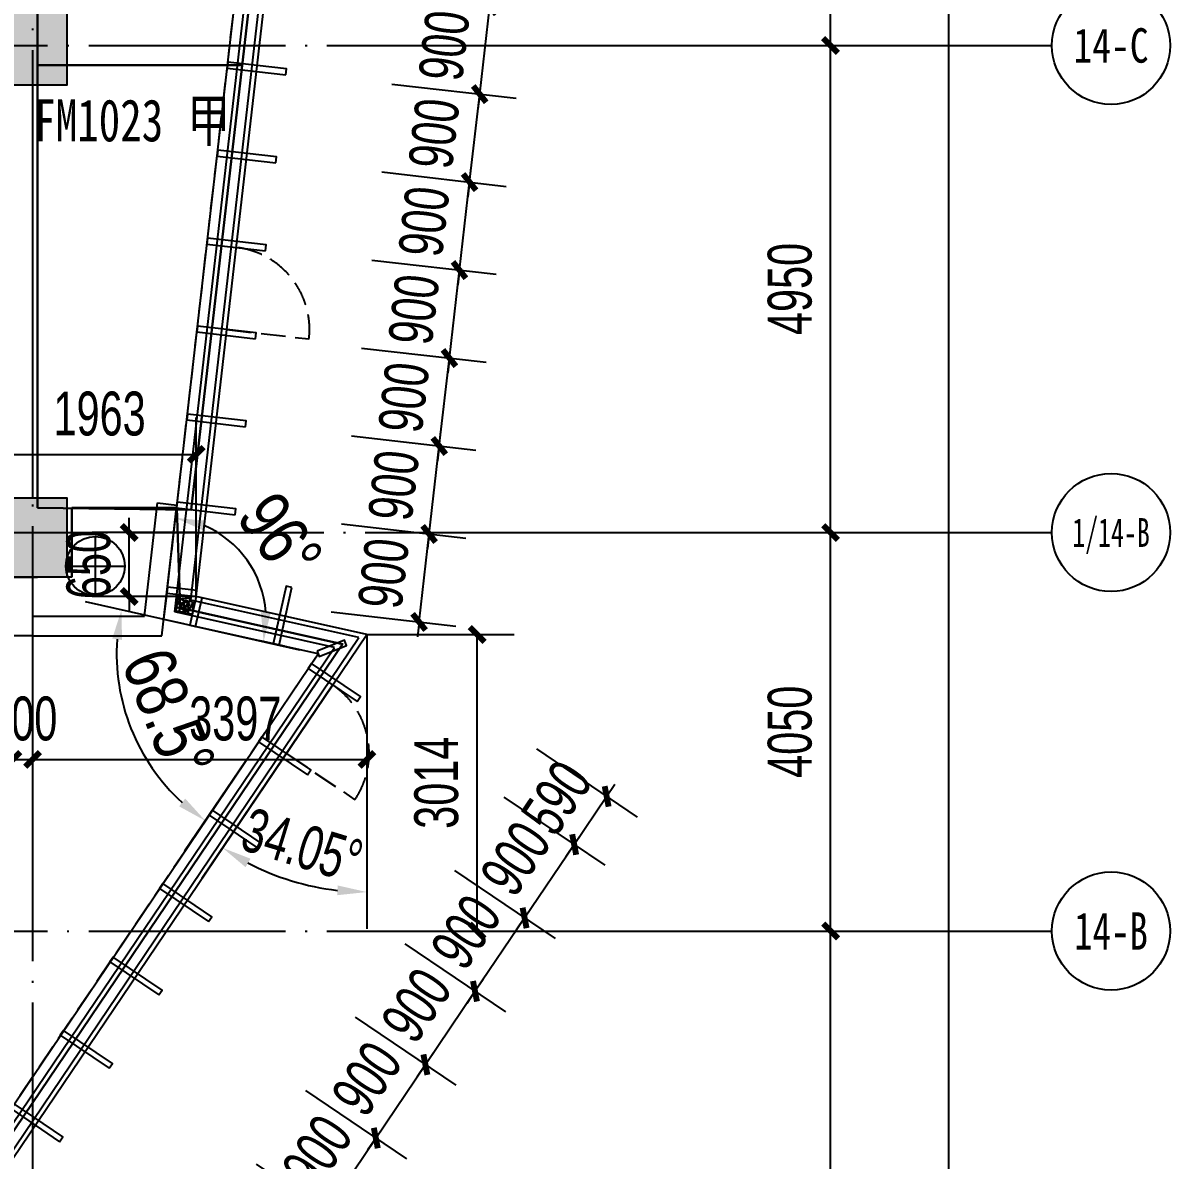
# Model space of a CAD drawing. Extents: x -409435 to 356702, y -107829 to 330904.
# Drawn here: x 115802 to 127460, y 94472 to 106029 of the extents above; entities that cross this region are included whole.
import ezdxf
from ezdxf.enums import TextEntityAlignment as Align
from ezdxf.xclip import XClip

# ---------------------------------------------------------------- set-up
doc = ezdxf.new("R2010")
doc.units = 0
doc.header["$LTSCALE"] = 1000
doc.header["$MEASUREMENT"] = 0
doc.header["$XCLIPFRAME"] = 0
for name, pattern in [('104-14# 核心筒$0$DOTE', [2.42, 2, -0.2, 0.02, -0.2]), ('14#楼幕墙$0$DASH', [0.35, 0.25, -0.1]), ('X-104 14#平面$0$$0$DASH', [0.35, 0.25, -0.1])]:
    doc.linetypes.add(name, pattern=pattern)
for name, color, linetype in [('01-标注_尺寸', 124, 'Continuous'), ('104-14# 核心筒$0$01-标注_轴线坐标', 132, 'Continuous'), ('104-14# 核心筒$0$A_AXIS-轴线', 36, '104-14# 核心筒$0$DOTE'), ('104-14# 核心筒$0$A_STR-砌块墙', 121, 'Continuous'), ('104-14# 核心筒$0$A_STR-砼柱', 51, 'Continuous'), ('104-14# 核心筒$0$AXIS_TEXT', 7, 'Continuous'), ('14#楼幕墙$0$A-C_玻璃幕墙', 140, 'Continuous'), ('14#楼幕墙$0$A-C_窗', 140, 'Continuous'), ('AXIS_TEXT', 7, 'Continuous'), ('PUB_HATCH', 8, 'Continuous'), ('X-104 14#平面$0$01-标注_尺寸', 124, 'Continuous'), ('X-104 14#平面$0$A-C_玻璃幕墙', 140, 'Continuous'), ('X-104 14#平面$0$A-TECH_结构', 21, 'Continuous'), ('X-104 14#平面$0$A_STR-砌块墙', 121, 'Continuous'), ('X-104 14#平面$0$DOOR_FIRE_TEXT', 7, 'Continuous')]:
    doc.layers.add(name, color=color, linetype=linetype)
doc.layers.add('X-104 14#平面$0$000套内', color=226, linetype='Continuous', lineweight=30, plot=False)
doc.styles.add('104-14# 核心筒$0$_TCH_AXIS', font='STXIHEI_0.TTF', dxfattribs={"width": 0.8})
doc.styles.add('104-14# 核心筒$0$_TCH_DIM_T3', font='ros.shx', dxfattribs={"width": 0.705882, "bigfont": 'jd.shx'})
doc.styles.add('_TCH_DIM_T3', font='ros.shx', dxfattribs={"width": 0.705882, "bigfont": 'jd.shx'})
doc.styles.add('COMPLEX', font='COMPLEX')
doc.styles.add('X-104 14#平面$0$_TCH_DIM_T3', font='ros.shx', dxfattribs={"width": 0.8, "bigfont": 'jd.shx'})
doc.styles.add('X-104 14#平面$0$_TCH_WINDOW', font='STXIHEI_0.TTF', dxfattribs={"width": 0.75, "height": 3.5})
doc.dimstyles.new('104-14# 核心筒$0$_TCH_ARCH&&150', dxfattribs={"dimtxt": 446.25, "dimasz": 150, "dimexe": 375, "dimexo": 450, "dimgap": 189.375, "dimtad": 1, "dimdec": 0, "dimzin": 0, "dimdsep": 46, "dimtxsty": '104-14# 核心筒$0$_TCH_DIM_T3', "dimblk": '104-14# 核心筒$0$_ArchTick', "dimcen": 0.09, "dimclrt": 7, "dimazin": 2, "dimtfac": 1, "dimtdec": 0, "dimtix": 1, "dimtmove": 2, "dimatfit": 3, "dimfxl": 0, "dimtolj": 1, "dimtzin": 0, "dimarcsym": 0})
doc.dimstyles.new('_TCH_ARCH&&150', dxfattribs={"dimtxt": 446.25, "dimasz": 150, "dimexe": 375, "dimexo": 450, "dimgap": 189.375, "dimtad": 1, "dimdec": 0, "dimzin": 0, "dimdsep": 46, "dimtxsty": '_TCH_DIM_T3', "dimblk": 'ARCHTICK', "dimcen": 0.09, "dimclrt": 7, "dimazin": 2, "dimtfac": 1, "dimtdec": 0, "dimtix": 1, "dimtmove": 2, "dimatfit": 3, "dimfxl": 0, "dimtolj": 1, "dimtzin": 0, "dimarcsym": 0})
doc.dimstyles.new('_TCH_ARROW&&150', dxfattribs={"dimtxt": 446.25, "dimasz": 300, "dimexe": 375, "dimexo": 450, "dimgap": 150, "dimtad": 1, "dimdec": 0, "dimzin": 0, "dimdsep": 46, "dimtxsty": '_TCH_DIM_T3', "dimcen": 0.09, "dimclrt": 7, "dimazin": 2, "dimtfac": 1, "dimtdec": 0, "dimtix": 1, "dimtmove": 2, "dimatfit": 3, "dimfxl": 0, "dimtolj": 1, "dimtzin": 0, "dimarcsym": 0})
doc.dimstyles.new('X-104 14#平面$0$_TCH_ARROW&&150', dxfattribs={"dimtxt": 525, "dimasz": 300, "dimexe": 375, "dimexo": 450, "dimgap": 150, "dimtad": 1, "dimdec": 0, "dimzin": 0, "dimdsep": 46, "dimtxsty": 'X-104 14#平面$0$_TCH_DIM_T3', "dimcen": 0.09, "dimclrt": 7, "dimazin": 2, "dimtfac": 1, "dimtdec": 0, "dimtix": 1, "dimtmove": 2, "dimatfit": 3, "dimfxl": 0, "dimtolj": 1, "dimtzin": 0, "dimarcsym": 0})

# ---------------------------------------------------------------- blocks, each defined once
blk = doc.blocks.new('14#楼幕墙$0$A$C103B1A8E')
blk.add_lwpolyline([(0, 0), (60, 0), (60, 600), (0, 600)], close=True)
blk = doc.blocks.new('14#楼幕墙$0$A$C678332E3')
blk.add_lwpolyline([(0, 0), (60, 0), (60, 300), (0, 300)], close=True)
blk = doc.blocks.new('14#楼幕墙$0$A$C09283E46')
for name, p, rotation in [('14#楼幕墙$0$A$C103B1A8E', (78635, 14194), 80.9518973650202), ('14#楼幕墙$0$A$C103B1A8E', (78494, 13305), 80.9518973650202), ('14#楼幕墙$0$A$C103B1A8E', (78352, 12416), 80.9518973650202), ('14#楼幕墙$0$A$C103B1A8E', (78211, 11528), 80.9518973650202), ('14#楼幕墙$0$A$C103B1A8E', (78069, 10639), 80.9518973650202), ('14#楼幕墙$0$A$C103B1A8E', (77927, 9750), 80.9518973650202), ('14#楼幕墙$0$A$C678332E3', (77494, 8938), 80.95189736021817), ('14#楼幕墙$0$A$C103B1A8E', (78470, 8986), 164.951897365091), ('14#楼幕墙$0$A$C678332E3', (77417, 8648), 344.9518973637133), ('14#楼幕墙$0$A$C678332E3', (78697, 8330), 289.2018973650997), ('14#楼幕墙$0$A$C103B1A8E', (79082, 7800), 53.45189736508175), ('14#楼幕墙$0$A$C103B1A8E', (78546, 7077), 53.45189736508175), ('14#楼幕墙$0$A$C103B1A8E', (78010, 6354), 53.45189736508175), ('14#楼幕墙$0$A$C103B1A8E', (77474, 5631), 53.45189736508175), ('14#楼幕墙$0$A$C103B1A8E', (76938, 4908), 53.45189736508175), ('14#楼幕墙$0$A$C103B1A8E', (76402, 4185), 53.45189736508175), ('14#楼幕墙$0$A$C103B1A8E', (75866, 3462), 53.45189736508175)]:
    blk.add_blockref(name, p, dxfattribs=dict(rotation=rotation))
blk = doc.blocks.new('14#楼幕墙$0$A$C2CD63A88')
at = {"linetype": '14#楼幕墙$0$DASH'}
blk.add_lwpolyline([(0, 670), (0, -170)], dxfattribs=at)
blk.add_arc((0, 670), 840, 270, 0, dxfattribs=at)
blk = doc.blocks.new('14#楼幕墙$0$$LinePat$岩棉板')
at = {"color": 0}
for p, q in [((0, -17), (12, -67)), ((12, -67), (24, -17))]:
    blk.add_line(p, q, dxfattribs=at)
for centre, start, end in [((12, -17), 0, 180), ((0, -67), 270, 0), ((24, -67), 180, 270)]:
    blk.add_arc(centre, 12, start, end, dxfattribs=at)
at = {"layer": 'Defpoints'}
blk.add_point((0, 0.1), dxfattribs=at)
at = {"layer": 'Defpoints', "color": 0}
blk.add_point((24, -84), dxfattribs=at)
blk = doc.blocks.new('14#楼幕墙')
at = {"layer": '14#楼幕墙$0$A-C_玻璃幕墙'}
for p, q in [((117563, 100200), (120742, 127895)), ((117508, 100161), (120687, 127858)), ((117234, 99966), (120415, 127674)), ((117344, 100044), (120524, 127748)), ((119215, 99782), (117508, 100161)), ((119297, 99814), (117563, 100200)), ((118967, 99683), (117344, 100044)), ((118802, 99617), (117234, 99966)), ((109062, 84668), (119297, 99814)), ((108961, 84876), (118967, 99683)), ((109037, 84720), (119215, 99782)), ((108911, 84979), (118802, 99617))]:
    blk.add_line(p, q, dxfattribs=at)
at = {"color": 8, "yscale": 1.782568518697715, "zscale": 1.782568518697715}
for p, xscale, rotation in [((117344, 100044), -1.87584175739491, 167.4518973650963), ((117354, 100134), 1.875841757394768, 83.45189736510692), ((117359, 100179), 1.875841757394768, 83.45189736510692), ((117388, 100035), -1.87584175739491, 167.4518973650963), ((117432, 100025), -1.87584175739491, 167.4518973650963), ((117476, 100015), -1.87584175739491, 167.4518973650963), ((117344, 100044), 1.875841757394768, 83.45189736510692), ((117349, 100089), 1.875841757394768, 83.45189736510692)]:
    blk.add_blockref('14#楼幕墙$0$$LinePat$岩棉板', p, dxfattribs=dict(at, xscale=xscale, rotation=rotation))
at = {"layer": '14#楼幕墙$0$A-C_玻璃幕墙', "rotation": 2.499999999999448}
blk.add_blockref('14#楼幕墙$0$A$C09283E46', (40532, 87891), dxfattribs=at)
at = {"layer": '14#楼幕墙$0$A-C_窗'}
for p, rotation in [((118540, 102836), 83.45189736509042), ((119035, 98230), 55.95189736508349)]:
    blk.add_blockref('14#楼幕墙$0$A$C2CD63A88', p, dxfattribs=dict(at, rotation=rotation))
blk = doc.blocks.new('_FZH')
blk.add_lwpolyline([(-0.5, -0.5), (0.5, -0.5), (0.5, 0.5), (-0.5, 0.5)], close=True)
at = {"layer": 'PUB_HATCH'}
blk.add_solid([(-0.5, -0.5), (0.5, -0.5), (-0.5, 0.5), (0.5, 0.5)], dxfattribs=at)
blk = doc.blocks.new('_AXISO')
blk.add_circle((0, 0), 0.5)
at = {"layer": 'AXIS_TEXT', "style": 'COMPLEX', "width": 1.041667}
blk.add_attdef('A', text='', height=0.56, dxfattribs=at).set_placement((-0.25, -0.28), (0.25, -0.28), align=Align.FIT)
blk = doc.blocks.new('104-14# 核心筒$0$_ArchTick')
at = {"color": 0, "linetype": 'ByBlock', "const_width": 0.4}
blk.add_lwpolyline([(-0.5, -0.5), (0.5, 0.5)], dxfattribs=at)
blk = doc.blocks.new('*D2749')
at = {"layer": '104-14# 核心筒$0$01-标注_轴线坐标', "color": 0, "lineweight": -2, "transparency": 16777216}
for p, q in [((120710, 133825), (125585, 133825)), ((125210, 84184), (125210, 133825)), ((120710, 84184), (125585, 84184))]:
    blk.add_line(p, q, dxfattribs=at)
at = {"layer": 'Defpoints', "color": 0, "transparency": 16777216}
for p in [(120260, 133825), (125210, 133825), (120260, 84184)]:
    blk.add_point(p, dxfattribs=at)
at = {"layer": '104-14# 核心筒$0$01-标注_轴线坐标', "color": 0, "lineweight": -2, "transparency": 16777216, "xscale": 150, "yscale": 150, "zscale": 150}
for p, rotation in [((125210, 133825), 90), ((125210, 84184), 270)]:
    blk.add_blockref('104-14# 核心筒$0$_ArchTick', p, dxfattribs=dict(at, rotation=rotation))
at = {"layer": '104-14# 核心筒$0$01-标注_轴线坐标', "color": 7, "transparency": 16777216, "insert": (124797, 109004), "char_height": 446.2, "attachment_point": 5, "rotation": 90, "style": '104-14# 核心筒$0$_TCH_DIM_T3'}
blk.add_mtext('\\A1;49641', dxfattribs=at)
blk = doc.blocks.new('*D2752')
at = {"layer": '104-14# 核心筒$0$01-标注_轴线坐标', "color": 0, "lineweight": -2, "transparency": 16777216}
for p, q in [((120710, 96800), (124385, 96800)), ((124010, 89900), (124010, 96800)), ((120710, 89900), (124385, 89900))]:
    blk.add_line(p, q, dxfattribs=at)
at = {"layer": 'Defpoints', "color": 0, "transparency": 16777216}
for p in [(120260, 96800), (124010, 96800), (120260, 89900)]:
    blk.add_point(p, dxfattribs=at)
at = {"layer": '104-14# 核心筒$0$01-标注_轴线坐标', "color": 0, "lineweight": -2, "transparency": 16777216, "xscale": 150, "yscale": 150, "zscale": 150}
for p, rotation in [((124010, 96800), 90), ((124010, 89900), 270)]:
    blk.add_blockref('104-14# 核心筒$0$_ArchTick', p, dxfattribs=dict(at, rotation=rotation))
at = {"layer": '104-14# 核心筒$0$01-标注_轴线坐标', "color": 7, "transparency": 16777216, "insert": (123597, 93350), "char_height": 446.2, "attachment_point": 5, "rotation": 90, "style": '104-14# 核心筒$0$_TCH_DIM_T3'}
blk.add_mtext('\\A1;6900', dxfattribs=at)
blk = doc.blocks.new('*D2753')
at = {"layer": '104-14# 核心筒$0$01-标注_轴线坐标', "color": 0, "lineweight": -2, "transparency": 16777216}
for p, q in [((120710, 100850), (124385, 100850)), ((124010, 96800), (124010, 100850)), ((120710, 96800), (124385, 96800))]:
    blk.add_line(p, q, dxfattribs=at)
at = {"layer": 'Defpoints', "color": 0, "transparency": 16777216}
for p in [(120260, 100850), (124010, 100850), (120260, 96800)]:
    blk.add_point(p, dxfattribs=at)
at = {"layer": '104-14# 核心筒$0$01-标注_轴线坐标', "color": 0, "lineweight": -2, "transparency": 16777216, "xscale": 150, "yscale": 150, "zscale": 150}
for p, rotation in [((124010, 100850), 90), ((124010, 96800), 270)]:
    blk.add_blockref('104-14# 核心筒$0$_ArchTick', p, dxfattribs=dict(at, rotation=rotation))
at = {"layer": '104-14# 核心筒$0$01-标注_轴线坐标', "color": 7, "transparency": 16777216, "insert": (123597, 98825), "char_height": 446.2, "attachment_point": 5, "rotation": 90, "style": '104-14# 核心筒$0$_TCH_DIM_T3'}
blk.add_mtext('\\A1;4050', dxfattribs=at)
blk = doc.blocks.new('*D2754')
at = {"layer": '104-14# 核心筒$0$01-标注_轴线坐标', "color": 0, "lineweight": -2, "transparency": 16777216}
for p, q in [((120710, 105800), (124385, 105800)), ((124010, 100850), (124010, 105800)), ((120710, 100850), (124385, 100850))]:
    blk.add_line(p, q, dxfattribs=at)
at = {"layer": 'Defpoints', "color": 0, "transparency": 16777216}
for p in [(120260, 105800), (124010, 105800), (120260, 100850)]:
    blk.add_point(p, dxfattribs=at)
at = {"layer": '104-14# 核心筒$0$01-标注_轴线坐标', "color": 0, "lineweight": -2, "transparency": 16777216, "xscale": 150, "yscale": 150, "zscale": 150}
for p, rotation in [((124010, 105800), 90), ((124010, 100850), 270)]:
    blk.add_blockref('104-14# 核心筒$0$_ArchTick', p, dxfattribs=dict(at, rotation=rotation))
at = {"layer": '104-14# 核心筒$0$01-标注_轴线坐标', "color": 7, "transparency": 16777216, "insert": (123597, 103325), "char_height": 446.2, "attachment_point": 5, "rotation": 90, "style": '104-14# 核心筒$0$_TCH_DIM_T3'}
blk.add_mtext('\\A1;4950', dxfattribs=at)
blk = doc.blocks.new('*D2755')
at = {"layer": '104-14# 核心筒$0$01-标注_轴线坐标', "color": 0, "lineweight": -2, "transparency": 16777216}
for p, q in [((120710, 110750), (124385, 110750)), ((124010, 105800), (124010, 110750)), ((120710, 105800), (124385, 105800))]:
    blk.add_line(p, q, dxfattribs=at)
at = {"layer": 'Defpoints', "color": 0, "transparency": 16777216}
for p in [(120260, 110750), (124010, 110750), (120260, 105800)]:
    blk.add_point(p, dxfattribs=at)
at = {"layer": '104-14# 核心筒$0$01-标注_轴线坐标', "color": 0, "lineweight": -2, "transparency": 16777216, "xscale": 150, "yscale": 150, "zscale": 150}
for p, rotation in [((124010, 110750), 90), ((124010, 105800), 270)]:
    blk.add_blockref('104-14# 核心筒$0$_ArchTick', p, dxfattribs=dict(at, rotation=rotation))
at = {"layer": '104-14# 核心筒$0$01-标注_轴线坐标', "color": 7, "transparency": 16777216, "insert": (123597, 108275), "char_height": 446.2, "attachment_point": 5, "rotation": 90, "style": '104-14# 核心筒$0$_TCH_DIM_T3'}
blk.add_mtext('\\A1;4950', dxfattribs=at)
blk = doc.blocks.new('X-104 14#平面$0$rqg')
at = {"color": 3}
for p, q in [((0, 300), (0, -300)), ((-300, 0), (300, 0))]:
    blk.add_line(p, q, dxfattribs=at)
blk.add_circle((0, 0), 300, dxfattribs=at)
blk = doc.blocks.new('*D2613')
at = {"layer": 'Defpoints', "color": 0, "transparency": 16777216}
for p in [(118213, 100312), (117234, 99966), (117235, 99973), (117241, 99965)]:
    blk.add_point(p, dxfattribs=at)
at = {"layer": 'X-104 14#平面$0$01-标注_尺寸', "color": 0, "lineweight": -2, "transparency": 16777216}
for p, q in [((117286, 100420), (117395, 101371)), ((117680, 99867), (118614, 99659))]:
    blk.add_line(p, q, dxfattribs=at)
blk.add_arc((117234, 99966), 1039, 4.0599, 66.8439, dxfattribs=at)
at = {"layer": 'X-104 14#平面$0$01-标注_尺寸', "color": 0, "transparency": 16777216}
for points in [[(117630, 100873), (117655, 100970), (117353, 100998)], [(118320, 100036), (118220, 100044), (118248, 99741)]]:
    blk.add_solid(points, dxfattribs=at)
at = {"layer": 'X-104 14#平面$0$01-标注_尺寸', "color": 7, "transparency": 16777216, "insert": (118416, 100808), "char_height": 525, "attachment_point": 5, "rotation": 305.4519, "style": 'X-104 14#平面$0$_TCH_DIM_T3'}
blk.add_mtext('\\A1;96°', dxfattribs=at)
blk = doc.blocks.new('*D2614')
at = {"layer": 'Defpoints', "color": 0, "transparency": 16777216}
for p in [(117949, 99807), (118802, 99617), (116787, 99252), (118312, 98893)]:
    blk.add_point(p, dxfattribs=at)
at = {"layer": 'X-104 14#平面$0$01-标注_尺寸', "color": 0, "lineweight": -2, "transparency": 16777216}
for p, q in [((117509, 99905), (116437, 100144)), ((118060, 98520), (117445, 97610))]:
    blk.add_line(p, q, dxfattribs=at)
blk.add_arc((118802, 99617), 2048, 175.853, 227.5508, dxfattribs=at)
at = {"layer": 'X-104 14#平面$0$01-标注_尺寸', "color": 0, "transparency": 16777216}
for points in [[(116710, 99773), (116809, 99758), (116803, 100062)], [(117451, 98146), (117389, 98067), (117655, 97921)]]:
    blk.add_solid(points, dxfattribs=at)
at = {"layer": 'X-104 14#平面$0$01-标注_尺寸', "color": 7, "transparency": 16777216, "insert": (117283, 99013), "char_height": 525, "attachment_point": 5, "rotation": 291.7019, "style": 'X-104 14#平面$0$_TCH_DIM_T3'}
blk.add_mtext('\\A1;68.5°', dxfattribs=at)
blk = doc.blocks.new('_ArchTick')
at = {"color": 0, "linetype": 'ByBlock', "const_width": 0.4}
blk.add_lwpolyline([(-0.5, -0.5), (0.5, 0.5)], dxfattribs=at)
blk = doc.blocks.new('*D759')
at = {"layer": '01-标注_尺寸', "color": 0, "lineweight": -2, "transparency": 16777216}
for p, q in [((119297, 99814), (120793, 99814)), ((120418, 96800), (120418, 99814)), ((119297, 96800), (120793, 96800))]:
    blk.add_line(p, q, dxfattribs=at)
at = {"layer": 'Defpoints', "color": 0, "transparency": 16777216}
for p in [(118847, 99814), (120418, 99814), (118847, 96800)]:
    blk.add_point(p, dxfattribs=at)
at = {"layer": '01-标注_尺寸', "color": 0, "lineweight": -2, "transparency": 16777216, "xscale": 150, "yscale": 150, "zscale": 150}
for p, rotation in [((120418, 99814), 90), ((120418, 96800), 270)]:
    blk.add_blockref('_ArchTick', p, dxfattribs=dict(at, rotation=rotation))
at = {"layer": '01-标注_尺寸', "color": 7, "transparency": 16777216, "insert": (120005, 98307), "char_height": 446.2, "attachment_point": 5, "rotation": 90, "style": '_TCH_DIM_T3'}
blk.add_mtext('\\A1;3014', dxfattribs=at)
blk = doc.blocks.new('*D760')
at = {"layer": '01-标注_尺寸', "color": 0, "lineweight": -2, "transparency": 16777216}
for p, q in [((118948, 99297), (117621, 97334)), ((119297, 99190), (119297, 96821))]:
    blk.add_line(p, q, dxfattribs=at)
blk.add_arc((119297, 99814), 2618, 242.5206, 263.4313, dxfattribs=at)
at = {"layer": '01-标注_尺寸', "color": 0, "transparency": 16777216}
for points in [[(118064, 97449), (118115, 97535), (117831, 97645)], [(119001, 97263), (118995, 97164), (119297, 97196)]]:
    blk.add_solid(points, dxfattribs=at)
at = {"layer": 'Defpoints', "color": 0, "transparency": 16777216}
for p in [(119297, 99814), (119200, 99670), (119297, 99640), (118287, 97399)]:
    blk.add_point(p, dxfattribs=at)
at = {"layer": '01-标注_尺寸', "color": 7, "transparency": 16777216, "insert": (118640, 97668), "char_height": 446.2, "attachment_point": 5, "rotation": 342.9759, "style": '_TCH_DIM_T3'}
blk.add_mtext('\\A1;34.05°', dxfattribs=at)
blk = doc.blocks.new('*D1259')
at = {"layer": '01-标注_尺寸', "color": 0, "lineweight": -2, "transparency": 16777216}
for p, q in [((115900, 99814), (115900, 98169)), ((119297, 99814), (119297, 98169)), ((115900, 98544), (119297, 98544))]:
    blk.add_line(p, q, dxfattribs=at)
at = {"layer": 'Defpoints', "color": 0, "transparency": 16777216}
for p in [(115900, 100264), (119297, 100264), (119297, 98544)]:
    blk.add_point(p, dxfattribs=at)
at = {"layer": '01-标注_尺寸', "color": 0, "lineweight": -2, "transparency": 16777216, "xscale": 150, "yscale": 150, "zscale": 150, "rotation": 180}
blk.add_blockref('_ArchTick', (115900, 98544), dxfattribs=at)
at = {"layer": '01-标注_尺寸', "color": 0, "lineweight": -2, "transparency": 16777216, "xscale": 150, "yscale": 150, "zscale": 150}
blk.add_blockref('_ArchTick', (119297, 98544), dxfattribs=at)
at = {"layer": '01-标注_尺寸', "color": 7, "transparency": 16777216, "insert": (117960, 98957), "char_height": 446.2, "attachment_point": 5, "style": '_TCH_DIM_T3'}
blk.add_mtext('\\A1;3397', dxfattribs=at)
blk = doc.blocks.new('*D1260')
at = {"layer": '01-标注_尺寸', "color": 0, "lineweight": -2, "transparency": 16777216}
for p, q in [((115700, 99814), (115700, 98169)), ((115900, 99814), (115900, 98169)), ((115700, 98544), (115550, 98544)), ((115700, 98544), (115900, 98544)), ((115900, 98544), (116050, 98544))]:
    blk.add_line(p, q, dxfattribs=at)
at = {"layer": 'Defpoints', "color": 0, "transparency": 16777216}
for p in [(115700, 100264), (115900, 100264), (115900, 98544)]:
    blk.add_point(p, dxfattribs=at)
at = {"layer": '01-标注_尺寸', "color": 0, "lineweight": -2, "transparency": 16777216, "xscale": 150, "yscale": 150, "zscale": 150}
blk.add_blockref('_ArchTick', (115700, 98544), dxfattribs=at)
at = {"layer": '01-标注_尺寸', "color": 0, "lineweight": -2, "transparency": 16777216, "xscale": 150, "yscale": 150, "zscale": 150, "rotation": 180}
blk.add_blockref('_ArchTick', (115900, 98544), dxfattribs=at)
at = {"layer": '01-标注_尺寸', "color": 7, "transparency": 16777216, "insert": (115800, 98957), "char_height": 446.2, "attachment_point": 5, "style": '_TCH_DIM_T3'}
blk.add_mtext('\\A1;200', dxfattribs=at)
blk = doc.blocks.new('*D1607')
at = {"layer": '01-标注_尺寸', "color": 0, "lineweight": -2, "transparency": 16777216}
for p, q in [((118171, 94432), (119195, 93741)), ((118884, 93951), (118968, 94075)), ((118380, 93205), (118884, 93951)), ((117667, 93687), (118691, 92995)), ((118380, 93205), (118296, 93081))]:
    blk.add_line(p, q, dxfattribs=at)
at = {"layer": 'Defpoints', "color": 0, "transparency": 16777216}
for p in [(117798, 94684), (117294, 93939), (118884, 93951)]:
    blk.add_point(p, dxfattribs=at)
at = {"layer": '01-标注_尺寸', "color": 0, "lineweight": -2, "transparency": 16777216, "xscale": 150, "yscale": 150, "zscale": 150}
for p, rotation in [((118884, 93951), 235.9518973651011), ((118380, 93205), 55.95189736510107)]:
    blk.add_blockref('_ArchTick', p, dxfattribs=dict(at, rotation=rotation))
at = {"layer": '01-标注_尺寸', "color": 7, "transparency": 16777216, "insert": (118290, 93809), "char_height": 446.2, "attachment_point": 5, "rotation": 55.9519, "style": '_TCH_DIM_T3'}
blk.add_mtext('\\A1;900', dxfattribs=at)
blk = doc.blocks.new('*D1608')
at = {"layer": '01-标注_尺寸', "color": 0, "lineweight": -2, "transparency": 16777216}
for p, q in [((118675, 95178), (119699, 94486)), ((119388, 94696), (119472, 94821)), ((118884, 93951), (119388, 94696)), ((118171, 94432), (119195, 93741)), ((118884, 93951), (118800, 93826))]:
    blk.add_line(p, q, dxfattribs=at)
at = {"layer": 'Defpoints', "color": 0, "transparency": 16777216}
for p in [(118302, 95430), (117798, 94684), (119388, 94696)]:
    blk.add_point(p, dxfattribs=at)
at = {"layer": '01-标注_尺寸', "color": 0, "lineweight": -2, "transparency": 16777216, "xscale": 150, "yscale": 150, "zscale": 150}
for p, rotation in [((119388, 94696), 235.9518973651014), ((118884, 93951), 55.9518973651014)]:
    blk.add_blockref('_ArchTick', p, dxfattribs=dict(at, rotation=rotation))
at = {"layer": '01-标注_尺寸', "color": 7, "transparency": 16777216, "insert": (118794, 94554), "char_height": 446.2, "attachment_point": 5, "rotation": 55.9519, "style": '_TCH_DIM_T3'}
blk.add_mtext('\\A1;900', dxfattribs=at)
blk = doc.blocks.new('*D1609')
at = {"layer": '01-标注_尺寸', "color": 0, "lineweight": -2, "transparency": 16777216}
for p, q in [((119179, 95924), (120203, 95232)), ((119892, 95442), (119976, 95566)), ((119388, 94696), (119892, 95442)), ((118675, 95178), (119699, 94486)), ((119388, 94696), (119304, 94572))]:
    blk.add_line(p, q, dxfattribs=at)
at = {"layer": 'Defpoints', "color": 0, "transparency": 16777216}
for p in [(118806, 96176), (118302, 95430), (119892, 95442)]:
    blk.add_point(p, dxfattribs=at)
at = {"layer": '01-标注_尺寸', "color": 0, "lineweight": -2, "transparency": 16777216, "xscale": 150, "yscale": 150, "zscale": 150}
for p, rotation in [((119892, 95442), 235.9518973651012), ((119388, 94696), 55.95189736510123)]:
    blk.add_blockref('_ArchTick', p, dxfattribs=dict(at, rotation=rotation))
at = {"layer": '01-标注_尺寸', "color": 7, "transparency": 16777216, "insert": (119298, 95300), "char_height": 446.2, "attachment_point": 5, "rotation": 55.9519, "style": '_TCH_DIM_T3'}
blk.add_mtext('\\A1;900', dxfattribs=at)
blk = doc.blocks.new('*D1610')
at = {"layer": '01-标注_尺寸', "color": 0, "lineweight": -2, "transparency": 16777216}
for p, q in [((119683, 96670), (120706, 95978)), ((120396, 96188), (120480, 96312)), ((119892, 95442), (120396, 96188)), ((119179, 95924), (120203, 95232)), ((119892, 95442), (119808, 95318))]:
    blk.add_line(p, q, dxfattribs=at)
at = {"layer": 'Defpoints', "color": 0, "transparency": 16777216}
for p in [(119310, 96921), (120396, 96188), (118806, 96176)]:
    blk.add_point(p, dxfattribs=at)
at = {"layer": '01-标注_尺寸', "color": 0, "lineweight": -2, "transparency": 16777216, "xscale": 150, "yscale": 150, "zscale": 150}
for p, rotation in [((120396, 96188), 235.9518973651014), ((119892, 95442), 55.9518973651014)]:
    blk.add_blockref('_ArchTick', p, dxfattribs=dict(at, rotation=rotation))
at = {"layer": '01-标注_尺寸', "color": 7, "transparency": 16777216, "insert": (119802, 96046), "char_height": 446.2, "attachment_point": 5, "rotation": 55.9519, "style": '_TCH_DIM_T3'}
blk.add_mtext('\\A1;900', dxfattribs=at)
blk = doc.blocks.new('*D1611')
at = {"layer": '01-标注_尺寸', "color": 0, "lineweight": -2, "transparency": 16777216}
for p, q in [((120187, 97415), (121210, 96723)), ((120900, 96933), (120984, 97058)), ((120396, 96188), (120900, 96933)), ((119683, 96670), (120706, 95978)), ((120396, 96188), (120312, 96063))]:
    blk.add_line(p, q, dxfattribs=at)
at = {"layer": 'Defpoints', "color": 0, "transparency": 16777216}
for p in [(119814, 97667), (119310, 96921), (120900, 96933)]:
    blk.add_point(p, dxfattribs=at)
at = {"layer": '01-标注_尺寸', "color": 0, "lineweight": -2, "transparency": 16777216, "xscale": 150, "yscale": 150, "zscale": 150}
for p, rotation in [((120900, 96933), 235.9518973651023), ((120396, 96188), 55.95189736510227)]:
    blk.add_blockref('_ArchTick', p, dxfattribs=dict(at, rotation=rotation))
at = {"layer": '01-标注_尺寸', "color": 7, "transparency": 16777216, "insert": (120306, 96791), "char_height": 446.2, "attachment_point": 5, "rotation": 55.9519, "style": '_TCH_DIM_T3'}
blk.add_mtext('\\A1;900', dxfattribs=at)
blk = doc.blocks.new('*D1612')
at = {"layer": '01-标注_尺寸', "color": 0, "lineweight": -2, "transparency": 16777216}
for p, q in [((120690, 98161), (121714, 97469)), ((121404, 97679), (121488, 97803)), ((120900, 96933), (121404, 97679)), ((120187, 97415), (121210, 96723)), ((120900, 96933), (120816, 96809))]:
    blk.add_line(p, q, dxfattribs=at)
at = {"layer": 'Defpoints', "color": 0, "transparency": 16777216}
for p in [(120318, 98413), (119814, 97667), (121404, 97679)]:
    blk.add_point(p, dxfattribs=at)
at = {"layer": '01-标注_尺寸', "color": 0, "lineweight": -2, "transparency": 16777216, "xscale": 150, "yscale": 150, "zscale": 150}
for p, rotation in [((121404, 97679), 235.9518973651009), ((120900, 96933), 55.9518973651009)]:
    blk.add_blockref('_ArchTick', p, dxfattribs=dict(at, rotation=rotation))
at = {"layer": '01-标注_尺寸', "color": 7, "transparency": 16777216, "insert": (120810, 97537), "char_height": 446.2, "attachment_point": 5, "rotation": 55.9519, "style": '_TCH_DIM_T3'}
blk.add_mtext('\\A1;900', dxfattribs=at)
blk = doc.blocks.new('*D1613')
at = {"layer": '01-标注_尺寸', "color": 0, "lineweight": -2, "transparency": 16777216}
for p, q in [((121021, 98650), (122045, 97958)), ((121734, 98168), (121818, 98292)), ((120690, 98161), (121714, 97469)), ((121404, 97679), (121734, 98168)), ((121404, 97679), (121320, 97555))]:
    blk.add_line(p, q, dxfattribs=at)
at = {"layer": 'Defpoints', "color": 0, "transparency": 16777216}
for p in [(120648, 98902), (120318, 98413), (121734, 98168)]:
    blk.add_point(p, dxfattribs=at)
at = {"layer": '01-标注_尺寸', "color": 0, "lineweight": -2, "transparency": 16777216, "xscale": 150, "yscale": 150, "zscale": 150}
for p, rotation in [((121734, 98168), 235.9518973651017), ((121404, 97679), 55.95189736510171)]:
    blk.add_blockref('_ArchTick', p, dxfattribs=dict(at, rotation=rotation))
at = {"layer": '01-标注_尺寸', "color": 7, "transparency": 16777216, "insert": (121227, 98154), "char_height": 446.2, "attachment_point": 5, "rotation": 55.9519, "style": '_TCH_DIM_T3'}
blk.add_mtext('\\A1;590', dxfattribs=at)
blk = doc.blocks.new('*D1635')
at = {"layer": '01-标注_尺寸', "color": 0, "lineweight": -2, "transparency": 16777216}
for p, q in [((119930, 100835), (119948, 100984)), ((119038, 100937), (120303, 100792)), ((119828, 99941), (119930, 100835)), ((118936, 100043), (120200, 99898)), ((119828, 99941), (119811, 99791))]:
    blk.add_line(p, q, dxfattribs=at)
at = {"layer": 'Defpoints', "color": 0, "transparency": 16777216}
for p in [(118591, 100988), (119930, 100835), (118488, 100094)]:
    blk.add_point(p, dxfattribs=at)
at = {"layer": '01-标注_尺寸', "color": 0, "lineweight": -2, "transparency": 16777216, "xscale": 150, "yscale": 150, "zscale": 150}
for p, rotation in [((119930, 100835), 263.4518973646265), ((119828, 99941), 83.45189736462655)]:
    blk.add_blockref('_ArchTick', p, dxfattribs=dict(at, rotation=rotation))
at = {"layer": '01-标注_尺寸', "color": 7, "transparency": 16777216, "insert": (119469, 100435), "char_height": 446.2, "attachment_point": 5, "rotation": 83.4519, "style": '_TCH_DIM_T3'}
blk.add_mtext('\\A1;900', dxfattribs=at)
blk = doc.blocks.new('*D1636')
at = {"layer": '01-标注_尺寸', "color": 0, "lineweight": -2, "transparency": 16777216}
for p, q in [((119141, 101831), (120406, 101686)), ((120033, 101729), (120050, 101878)), ((119930, 100835), (120033, 101729)), ((119038, 100937), (120303, 100792)), ((119930, 100835), (119913, 100686))]:
    blk.add_line(p, q, dxfattribs=at)
at = {"layer": 'Defpoints', "color": 0, "transparency": 16777216}
for p in [(118694, 101882), (120033, 101729), (118591, 100988)]:
    blk.add_point(p, dxfattribs=at)
at = {"layer": '01-标注_尺寸', "color": 0, "lineweight": -2, "transparency": 16777216, "xscale": 150, "yscale": 150, "zscale": 150}
for p, rotation in [((120033, 101729), 263.4518973646273), ((119930, 100835), 83.45189736462727)]:
    blk.add_blockref('_ArchTick', p, dxfattribs=dict(at, rotation=rotation))
at = {"layer": '01-标注_尺寸', "color": 7, "transparency": 16777216, "insert": (119572, 101329), "char_height": 446.2, "attachment_point": 5, "rotation": 83.4519, "style": '_TCH_DIM_T3'}
blk.add_mtext('\\A1;900', dxfattribs=at)
blk = doc.blocks.new('*D1637')
at = {"layer": '01-标注_尺寸', "color": 0, "lineweight": -2, "transparency": 16777216}
for p, q in [((119243, 102725), (120508, 102580)), ((120136, 102623), (120153, 102772)), ((120033, 101729), (120136, 102623)), ((119141, 101831), (120406, 101686)), ((120033, 101729), (120016, 101580))]:
    blk.add_line(p, q, dxfattribs=at)
at = {"layer": 'Defpoints', "color": 0, "transparency": 16777216}
for p in [(118796, 102777), (120136, 102623), (118694, 101882)]:
    blk.add_point(p, dxfattribs=at)
at = {"layer": '01-标注_尺寸', "color": 0, "lineweight": -2, "transparency": 16777216, "xscale": 150, "yscale": 150, "zscale": 150}
for p, rotation in [((120136, 102623), 263.4518973646267), ((120033, 101729), 83.4518973646267)]:
    blk.add_blockref('_ArchTick', p, dxfattribs=dict(at, rotation=rotation))
at = {"layer": '01-标注_尺寸', "color": 7, "transparency": 16777216, "insert": (119675, 102223), "char_height": 446.2, "attachment_point": 5, "rotation": 83.4519, "style": '_TCH_DIM_T3'}
blk.add_mtext('\\A1;900', dxfattribs=at)
blk = doc.blocks.new('*D1638')
at = {"layer": '01-标注_尺寸', "color": 0, "lineweight": -2, "transparency": 16777216}
for p, q in [((120238, 103517), (120255, 103666)), ((119346, 103619), (120611, 103474)), ((120136, 102623), (120238, 103517)), ((119243, 102725), (120508, 102580)), ((120136, 102623), (120119, 102474))]:
    blk.add_line(p, q, dxfattribs=at)
at = {"layer": 'Defpoints', "color": 0, "transparency": 16777216}
for p in [(118899, 103671), (120238, 103517), (118796, 102777)]:
    blk.add_point(p, dxfattribs=at)
at = {"layer": '01-标注_尺寸', "color": 0, "lineweight": -2, "transparency": 16777216, "xscale": 150, "yscale": 150, "zscale": 150}
for p, rotation in [((120238, 103517), 263.4518973646263), ((120136, 102623), 83.4518973646263)]:
    blk.add_blockref('_ArchTick', p, dxfattribs=dict(at, rotation=rotation))
at = {"layer": '01-标注_尺寸', "color": 7, "transparency": 16777216, "insert": (119777, 103117), "char_height": 446.2, "attachment_point": 5, "rotation": 83.4519, "style": '_TCH_DIM_T3'}
blk.add_mtext('\\A1;900', dxfattribs=at)
blk = doc.blocks.new('*D1639')
at = {"layer": '01-标注_尺寸', "color": 0, "lineweight": -2, "transparency": 16777216}
for p, q in [((119449, 104514), (120713, 104368)), ((120341, 104411), (120358, 104560)), ((120238, 103517), (120341, 104411)), ((119346, 103619), (120611, 103474)), ((120238, 103517), (120221, 103368))]:
    blk.add_line(p, q, dxfattribs=at)
at = {"layer": 'Defpoints', "color": 0, "transparency": 16777216}
for p in [(119002, 104565), (120341, 104411), (118899, 103671)]:
    blk.add_point(p, dxfattribs=at)
at = {"layer": '01-标注_尺寸', "color": 0, "lineweight": -2, "transparency": 16777216, "xscale": 150, "yscale": 150, "zscale": 150}
for p, rotation in [((120341, 104411), 263.4518973646269), ((120238, 103517), 83.45189736462696)]:
    blk.add_blockref('_ArchTick', p, dxfattribs=dict(at, rotation=rotation))
at = {"layer": '01-标注_尺寸', "color": 7, "transparency": 16777216, "insert": (119880, 104011), "char_height": 446.2, "attachment_point": 5, "rotation": 83.4519, "style": '_TCH_DIM_T3'}
blk.add_mtext('\\A1;900', dxfattribs=at)
blk = doc.blocks.new('*D1640')
at = {"layer": '01-标注_尺寸', "color": 0, "lineweight": -2, "transparency": 16777216}
for p, q in [((119551, 105408), (120816, 105263)), ((120444, 105305), (120461, 105454)), ((120341, 104411), (120444, 105305)), ((119449, 104514), (120713, 104368)), ((120341, 104411), (120324, 104262))]:
    blk.add_line(p, q, dxfattribs=at)
at = {"layer": 'Defpoints', "color": 0, "transparency": 16777216}
for p in [(119104, 105459), (120444, 105305), (119002, 104565)]:
    blk.add_point(p, dxfattribs=at)
at = {"layer": '01-标注_尺寸', "color": 0, "lineweight": -2, "transparency": 16777216, "xscale": 150, "yscale": 150, "zscale": 150}
for p, rotation in [((120444, 105305), 263.4518973646269), ((120341, 104411), 83.45189736462677)]:
    blk.add_blockref('_ArchTick', p, dxfattribs=dict(at, rotation=rotation))
at = {"layer": '01-标注_尺寸', "color": 7, "transparency": 16777216, "insert": (119982, 104905), "char_height": 446.2, "attachment_point": 5, "rotation": 83.4519, "style": '_TCH_DIM_T3'}
blk.add_mtext('\\A1;900', dxfattribs=at)
blk = doc.blocks.new('*D1641')
at = {"layer": '01-标注_尺寸', "color": 0, "lineweight": -2, "transparency": 16777216}
for p, q in [((120546, 106199), (120563, 106348)), ((119654, 106302), (120919, 106157)), ((120444, 105305), (120546, 106199)), ((119551, 105408), (120816, 105263)), ((120444, 105305), (120426, 105156))]:
    blk.add_line(p, q, dxfattribs=at)
at = {"layer": 'Defpoints', "color": 0, "transparency": 16777216}
for p in [(119207, 106353), (120546, 106199), (119104, 105459)]:
    blk.add_point(p, dxfattribs=at)
at = {"layer": '01-标注_尺寸', "color": 0, "lineweight": -2, "transparency": 16777216, "xscale": 150, "yscale": 150, "zscale": 150}
for p, rotation in [((120546, 106199), 263.4518973646269), ((120444, 105305), 83.45189736462677)]:
    blk.add_blockref('_ArchTick', p, dxfattribs=dict(at, rotation=rotation))
at = {"layer": '01-标注_尺寸', "color": 7, "transparency": 16777216, "insert": (120085, 105799), "char_height": 446.2, "attachment_point": 5, "rotation": 83.4519, "style": '_TCH_DIM_T3'}
blk.add_mtext('\\A1;900', dxfattribs=at)
blk = doc.blocks.new('*D2485')
at = {"layer": '01-标注_尺寸', "color": 0, "lineweight": -2, "transparency": 16777216}
for p, q in [((115600, 100200), (115600, 102019)), ((117563, 100200), (117563, 102019)), ((115600, 101644), (117563, 101644))]:
    blk.add_line(p, q, dxfattribs=at)
at = {"layer": 'Defpoints', "color": 0, "transparency": 16777216}
for p in [(117563, 101644), (115600, 99750), (117563, 99750)]:
    blk.add_point(p, dxfattribs=at)
at = {"layer": '01-标注_尺寸', "color": 0, "lineweight": -2, "transparency": 16777216, "xscale": 150, "yscale": 150, "zscale": 150, "rotation": 180}
blk.add_blockref('_ArchTick', (115600, 101644), dxfattribs=at)
at = {"layer": '01-标注_尺寸', "color": 0, "lineweight": -2, "transparency": 16777216, "xscale": 150, "yscale": 150, "zscale": 150}
blk.add_blockref('_ArchTick', (117563, 101644), dxfattribs=at)
at = {"layer": '01-标注_尺寸', "color": 7, "transparency": 16777216, "insert": (116581, 102056), "char_height": 446.2, "attachment_point": 5, "style": '_TCH_DIM_T3'}
blk.add_mtext('\\A1;1963', dxfattribs=at)
blk = doc.blocks.new('*D2486')
at = {"layer": '01-标注_尺寸', "color": 0, "lineweight": -2, "transparency": 16777216}
for p, q in [((116882, 100850), (116882, 101000)), ((117563, 100850), (116507, 100850)), ((116882, 100200), (116882, 100850)), ((117563, 100200), (116507, 100200)), ((116882, 100200), (116882, 100050))]:
    blk.add_line(p, q, dxfattribs=at)
at = {"layer": 'Defpoints', "color": 0, "transparency": 16777216}
for p in [(116882, 100850), (118013, 100850), (118013, 100200)]:
    blk.add_point(p, dxfattribs=at)
at = {"layer": '01-标注_尺寸', "color": 0, "lineweight": -2, "transparency": 16777216, "xscale": 150, "yscale": 150, "zscale": 150}
for p, rotation in [((116882, 100850), 270), ((116882, 100200), 90)]:
    blk.add_blockref('_ArchTick', p, dxfattribs=dict(at, rotation=rotation))
at = {"layer": '01-标注_尺寸', "color": 7, "transparency": 16777216, "insert": (116470, 100525), "char_height": 446.2, "attachment_point": 5, "rotation": 90, "style": '_TCH_DIM_T3'}
blk.add_mtext('\\A1;650', dxfattribs=at)
blk = doc.blocks.new('104-14# 核心筒')
at = {"layer": '104-14# 核心筒$0$01-标注_轴线坐标'}
for p, q in [((120259.9, 105800), (126259.9, 105800)), ((120259.9, 100850), (126259.9, 100850)), ((120259.9, 96800), (126259.9, 96800))]:
    blk.add_line(p, q, dxfattribs=at)
at = {"layer": '104-14# 核心筒$0$A_AXIS-轴线'}
for p, q in [((115900, 139633.6), (115900, 80554.9)), ((-9370.1, 105800), (120259.9, 105800)), ((109600, 100850), (120259.9, 100850)), ((-9370.1, 96800), (120259.9, 96800))]:
    blk.add_line(p, q, dxfattribs=at)
at = {"layer": '104-14# 核心筒$0$A_STR-砌块墙'}
for p, q in [((115900, 105400), (115900, 101200)), ((115900, 100400), (115900, 99800)), ((115900, 99800), (112800, 99800))]:
    blk.add_line(p, q, dxfattribs=at)
at = {"layer": '104-14# 核心筒$0$01-标注_轴线坐标'}
ref = blk.add_blockref('_AXISO', (126859.9, 105800), dxfattribs=dict(at, xscale=1200, yscale=1200, zscale=1200))
ref.add_attrib('A', '14-C', dxfattribs={"layer": '104-14# 核心筒$0$AXIS_TEXT', "height": 350.32, "style": '104-14# 核心筒$0$_TCH_AXIS', "width": 0.90321}).set_placement((126478.2, 105624.8), (127241.7, 105624.8), align=Align.FIT)
ref = blk.add_blockref('_AXISO', (126859.9, 100850), dxfattribs=dict(at, xscale=1200, yscale=1200, zscale=1200))
ref.add_attrib('A', '1/14-B', dxfattribs={"layer": '104-14# 核心筒$0$AXIS_TEXT', "height": 292.27, "style": '104-14# 核心筒$0$_TCH_AXIS', "width": 0.837263}).set_placement((126466.2, 100703.9), (127253.7, 100703.9), align=Align.FIT)
ref = blk.add_blockref('_AXISO', (126859.9, 96800), dxfattribs=dict(at, xscale=1200, yscale=1200, zscale=1200))
ref.add_attrib('A', '14-B', dxfattribs={"layer": '104-14# 核心筒$0$AXIS_TEXT', "height": 379.28, "style": '104-14# 核心筒$0$_TCH_AXIS', "width": 0.916172}).set_placement((126485.2, 96610.4), (127234.7, 96610.4), align=Align.FIT)
at = {"layer": '104-14# 核心筒$0$A_STR-砼柱', "xscale": 700, "yscale": 800, "zscale": 800}
for p in [(115900, 105800), (115900, 100800)]:
    blk.add_blockref('_FZH', p, dxfattribs=at)
at = {"layer": '104-14# 核心筒$0$01-标注_轴线坐标'}
for p1, p2, distance, picture, middle in [((120259.9, 84183.6), (120259.9, 133825), -4950, '*D2749', (124797.4, 109004.3)), ((120259.9, 105800), (120259.9, 110750), -3750, '*D2755', (123597.4, 108275)), ((120259.9, 100850), (120259.9, 105800), -3750, '*D2754', (123597.4, 103325)), ((120259.9, 96800), (120259.9, 100850), -3750, '*D2753', (123597.4, 98825)), ((120259.9, 89900), (120259.9, 96800), -3750, '*D2752', (123597.4, 93350))]:
    dim = blk.add_aligned_dim(p1=p1, p2=p2, distance=distance, dimstyle='104-14# 核心筒$0$_TCH_ARCH&&150', dxfattribs=at)
    dim.commit()
    dim.dimension.update_dxf_attribs({"geometry": picture, "text_midpoint": middle})
blk = doc.blocks.new('X-104 14#平面')
at = {"layer": 'X-104 14#平面$0$000套内'}
blk.add_lwpolyline([(115950, 101100), (117513.1, 101081.9), (120578.2, 127784.4), (99531.2, 133640.3), (92084.5, 106875.7), (95700, 103260.2), (95700, 110500), (98900, 110500), (98900, 110500), (110900, 110500), (110900, 111900), (115950, 111900)], close=True, dxfattribs=at)
for points in [[(117398.5, 100083.4), (117398.5, 100083.4), (119049.6, 99715.9), (108986.5, 84823.7), (83829.7, 86604), (77400, 86272.2)], [(77400, 110450), (86700, 110450), (86700, 109200), (86650, 109200), (86650, 107300), (84300, 107300), (84300, 96900), (92650, 96900), (92650, 97050), (109900, 97050), (109900, 101100), (112900, 101100), (112900, 99900), (115600, 99900), (115600, 100394.2), (116300, 100400), (116300, 101100), (117364.2, 101100), (117398.5, 100083.4)], [(115950, 105600), (118031.7, 105600)]]:
    blk.add_lwpolyline(points, dxfattribs=at)
at = {"layer": 'X-104 14#平面$0$A-C_玻璃幕墙'}
blk.add_lwpolyline([(109062.3, 84667.9), (119297.3, 99814.5), (117562.9, 100200.5), (120741.8, 127894.6), (99426.9, 133825), (92631.2, 109400), (86987.2, 109400), (86987.2, 110600), (8392.2, 110600), (5688.7, 97881.2), (-2733.6, 99671.4), (-6009.8, 84258.3), (40178.1, 86274.9), (39845.1, 84183.6), (83845.6, 86452.5)], close=True, dxfattribs=at)
at = {"layer": 'X-104 14#平面$0$A-TECH_结构', "linetype": 'X-104 14#平面$0$$0$DASH'}
blk.add_lwpolyline([(120414.6, 127674.3), (99635.5, 133455.6), (96317.6, 121532.1), (85624.2, 124507.3), (87140.3, 129956.4), (83582.3, 130946.3), (66456.4, 115400), (609.3, 115400), (8.3, 112572.3), (4214.3, 111678.3), (1409.8, 98484.1), (-2502.5, 99315.7), (-5635.8, 84574.9), (40532.1, 86590.6), (40199.6, 84502.3), (83848.5, 86753.1), (108910.7, 84979.4), (118802, 99617.3), (117234.1, 99966.3)], close=True, dxfattribs=at)
at = {"layer": 'X-104 14#平面$0$A_STR-砌块墙'}
for p, q in [((117036.6, 100000), (117168.8, 101151.6)), ((117168.8, 101151.6), (117367.5, 101128.8)), ((117215, 99800), (117367.5, 101128.8)), ((115900, 100000), (117036.6, 100000)), ((115900, 100000), (115900, 99800)), ((115900, 99800), (117215, 99800))]:
    blk.add_line(p, q, dxfattribs=at)
ref = blk.add_blockref('104-14# 核心筒', (0, 0))
XClip(ref).set_block_clipping_path([(-38664.3623821461, -25500), (139216.5485069363, 330900)])
blk.add_blockref('14#楼幕墙', (0, 0))
at = {"layer": 'Defpoints'}
blk.add_blockref('X-104 14#平面$0$rqg', (116537.2, 100508.4), dxfattribs=at)
at = {"layer": 'X-104 14#平面$0$DOOR_FIRE_TEXT', "style": 'X-104 14#平面$0$_TCH_WINDOW', "width": 0.75}
for s, height, p in [('甲', 428.1, (117472.6, 104825)), ('FM1023', 428.14, (115916.6, 104825))]:
    blk.add_text(s, height=height, dxfattribs=at).set_placement(p)
at = {"layer": 'X-104 14#平面$0$01-标注_尺寸'}
for base, center, p1, p2, picture, middle in [((118213.3922, 100312.203), (117234.0733, 99966.333), (117240.8603, 99964.8224), (117234.8662, 99973.2406), '*D2613', (118416.144, 100807.9994)), ((116787.1, 99251.7), (118802, 99617.3), (117948.5, 99807.3), (118312.4, 98892.9), '*D2614', (117282.6, 99012.6))]:
    dim = blk.add_angular_dim_3p(base=base, center=center, p1=p1, p2=p2, dimstyle='X-104 14#平面$0$_TCH_ARROW&&150', dxfattribs=at)
    dim.commit()
    dim.dimension.update_dxf_attribs({"geometry": picture, "text_midpoint": middle})

msp = doc.modelspace()

# ---------------------------------------------------------------- block references
msp.add_blockref('X-104 14#平面', (0, 0))

# ---------------------------------------------------------------- dimensions: what is measured, and where the dimension line sits
at = {"layer": '01-标注_尺寸'}
for p1, p2, distance, picture, middle in [((119104.3, 105459), (119206.9, 106353.1), -1348.1, '*D1641', (120085.1, 105799.4)), ((119001.7, 104564.9), (119104.3, 105459), -1348.1, '*D1640', (119982.5, 104905.3)), ((118899, 103670.8), (119001.7, 104564.9), -1348.1, '*D1639', (119879.8, 104011.1)), ((118796.4, 102776.6), (118899, 103670.8), -1348.1, '*D1638', (119777.2, 103117)), ((118693.8, 101882.5), (118796.4, 102776.6), -1348.1, '*D1637', (119674.5, 102222.9)), ((115600, 99750.5), (117562.9, 99750.5), 1893.2, '*D2485', (116581.5, 102056.2)), ((118591.1, 100988.4), (118693.8, 101882.5), -1348.1, '*D1636', (119571.9, 101328.7)), ((118012.9202, 100200.4808), (118012.9202, 100850), 1130.6053, '*D2486', (116469.8148, 100525.2404)), ((118488.5, 100094.2), (118591.1, 100988.4), -1348.1, '*D1635', (119469.3, 100434.6)), ((115700, 100264.5), (115900, 100264.5), -1720.1, '*D1260', (115800, 98956.9)), ((118847.2665, 96800), (118847.2665, 99814.4576), -1570.713, '*D759', (120005.4795, 98307.2288)), ((120317.6, 98412.9), (120648, 98901.7), -1310.6, '*D1613', (121226.9, 98154.5)), ((119813.7, 97667.2), (120317.6, 98412.9), -1310.6, '*D1612', (120809.8, 97537.2)), ((119309.8, 96921.5), (119813.7, 97667.2), -1310.6, '*D1611', (120305.9, 96791.5)), ((118805.9, 96175.8), (119309.8, 96921.5), -1310.6, '*D1610', (119802, 96045.8)), ((118302, 95430), (118805.9, 96175.8), -1310.6, '*D1609', (119298.1, 95300.1)), ((117798.1, 94684.3), (118302, 95430), -1310.6, '*D1608', (118794.2, 94554.4)), ((117294.2, 93938.6), (117798.1, 94684.3), -1310.6, '*D1607', (118290.3, 93808.7))]:
    dim = msp.add_aligned_dim(p1=p1, p2=p2, distance=distance, dimstyle='_TCH_ARCH&&150', dxfattribs=at)
    dim.commit()
    dim.dimension.update_dxf_attribs({"geometry": picture, "text_midpoint": middle})
dim = msp.add_linear_dim(base=(119297.3, 98544.4), p1=(115900, 100264.5), p2=(119297.3, 100264.5), angle=0, dimstyle='_TCH_ARCH&&150', dxfattribs=at)
dim.commit()
dim.dimension.update_dxf_attribs({"geometry": '*D1259', "text_midpoint": (117960.3, 98956.9), "dimtype": 161})
dim = msp.add_angular_dim_3p(base=(118286.9471, 97399.0616), center=(119297.2665, 99814.4576), p1=(119199.8356, 99670.2715), p2=(119297.2665, 99640.4392), dimstyle='_TCH_ARROW&&150', dxfattribs=at)
dim.commit()
dim.dimension.update_dxf_attribs({"geometry": '*D760', "text_midpoint": (118639.9738, 97667.7735)})

doc.saveas('drawing.dxf')
